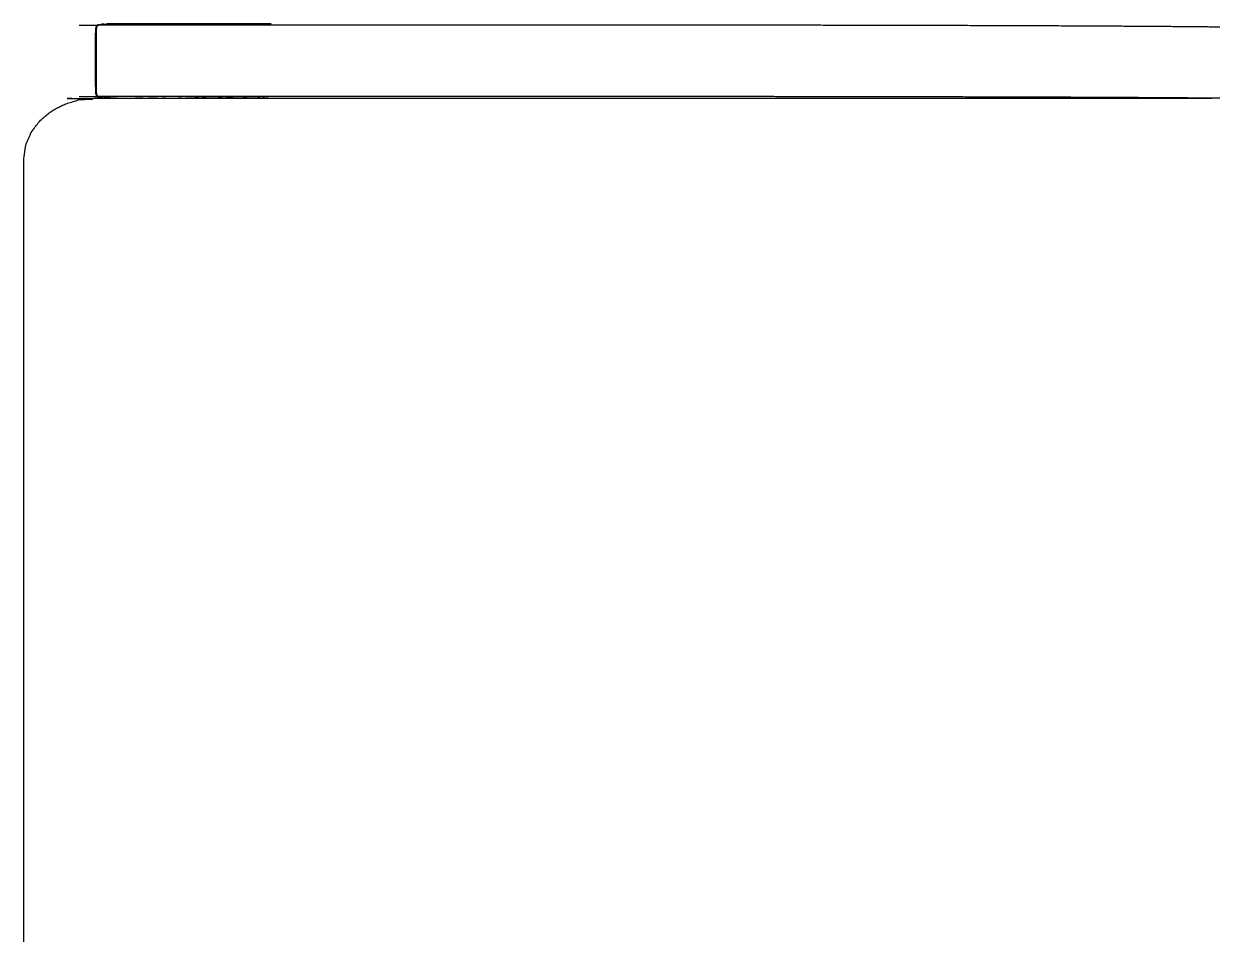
# Model space of a CAD drawing. Header units: millimetres. Extents: x 3429 to 24139, y -631 to 9878.
# Drawn here: x 8644.36 to 8682.27, y 3643.4 to 3672.44 of the extents above; entities that cross this region are included whole.
import ezdxf

# ---------------------------------------------------------------- set-up
doc = ezdxf.new("R2010")
doc.units = ezdxf.units.MM
doc.layers.add('multid_gorunus_4', color=15, linetype='Continuous', lineweight=9)
doc.layers.add('multid_gorunus_5', color=193, linetype='Continuous', lineweight=5)

# ---------------------------------------------------------------- blocks, each defined once
blk = doc.blocks.new('grup-2')
at = {"layer": 'multid_gorunus_4', "lineweight": -3}
for points, knots in [([(1794.469, 6132.251), (1794.473, 6132.259), (1794.477, 6132.266), (1794.488, 6132.276), (1794.5, 6132.286), (1794.521, 6132.303), (1794.543, 6132.319), (1794.578, 6132.344), (1794.613, 6132.369), (1794.664, 6132.406), (1794.715, 6132.443), (1794.779, 6132.489), (1794.843, 6132.535), (1794.917, 6132.588), (1794.991, 6132.64), (1795.072, 6132.696), (1795.152, 6132.752), (1795.237, 6132.809), (1795.321, 6132.866), (1795.409, 6132.923), (1795.496, 6132.98), (1795.586, 6133.037), (1795.675, 6133.094), (1795.766, 6133.151), (1795.858, 6133.208), (1795.95, 6133.263), (1796.042, 6133.319), (1796.135, 6133.373), (1796.228, 6133.428), (1796.322, 6133.481), (1796.416, 6133.534), (1796.511, 6133.587), (1796.606, 6133.639), (1796.702, 6133.69), (1796.798, 6133.741), (1796.894, 6133.791), (1796.991, 6133.841), (1797.089, 6133.89), (1797.186, 6133.939), (1797.285, 6133.987), (1797.383, 6134.035), (1797.482, 6134.082), (1797.582, 6134.128), (1797.682, 6134.174), (1797.782, 6134.22), (1797.883, 6134.264), (1797.984, 6134.308), (1798.085, 6134.352), (1798.187, 6134.395), (1798.29, 6134.437), (1798.392, 6134.479), (1798.496, 6134.52), (1798.599, 6134.561), (1798.703, 6134.6), (1798.807, 6134.64), (1798.912, 6134.678), (1799.017, 6134.717), (1799.122, 6134.754), (1799.228, 6134.791), (1799.334, 6134.827), (1799.44, 6134.863), (1799.547, 6134.897), (1799.654, 6134.932), (1799.762, 6134.965), (1799.87, 6134.998), (1799.978, 6135.03), (1800.086, 6135.062), (1800.195, 6135.093), (1800.304, 6135.124), (1800.414, 6135.153), (1800.524, 6135.182), (1800.634, 6135.21), (1800.744, 6135.238), (1800.855, 6135.265), (1800.966, 6135.291), (1801.077, 6135.316), (1801.189, 6135.341), (1801.3, 6135.365), (1801.412, 6135.389), (1801.525, 6135.411), (1801.637, 6135.433), (1801.75, 6135.454), (1801.864, 6135.475), (1801.981, 6135.494), (1802.099, 6135.513), (1802.225, 6135.531), (1802.351, 6135.549), (1802.489, 6135.566), (1802.628, 6135.583), (1802.783, 6135.598), (1802.938, 6135.613), (1803.114, 6135.628), (1803.29, 6135.642), (1803.49, 6135.655), (1803.69, 6135.668), (1803.919, 6135.68), (1804.147, 6135.692), (1804.409, 6135.703), (1804.67, 6135.714), (1804.968, 6135.724), (1805.265, 6135.734), (1805.604, 6135.743), (1805.942, 6135.752), (1806.325, 6135.76), (1806.707, 6135.768), (1807.139, 6135.775), (1807.57, 6135.783), (1808.054, 6135.789), (1808.537, 6135.796), (1809.078, 6135.801), (1809.618, 6135.807), (1810.219, 6135.812), (1810.82, 6135.817), (1811.485, 6135.822), (1812.15, 6135.826), (1812.872, 6135.83), (1813.594, 6135.834), (1814.364, 6135.837), (1815.134, 6135.841), (1815.945, 6135.843), (1816.755, 6135.846), (1817.598, 6135.849), (1818.441, 6135.851), (1819.308, 6135.853), (1820.176, 6135.855), (1821.059, 6135.856), (1821.943, 6135.858), (1822.835, 6135.859), (1823.727, 6135.86), (1824.619, 6135.861), (1825.511, 6135.862), (1826.395, 6135.862), (1827.279, 6135.863), (1828.148, 6135.863), (1829.016, 6135.864), (1829.86, 6135.864), (1830.105, 6135.864), (1830.918, 6135.864), (1831.73, 6135.864), (1832.503, 6135.864), (1833.276, 6135.864), (1834, 6135.864), (1834.725, 6135.864), (1835.393, 6135.864), (1836.062, 6135.863), (1836.667, 6135.863), (1837.271, 6135.863), (1837.815, 6135.863), (1838.359, 6135.863), (1838.846, 6135.863), (1839.333, 6135.863), (1839.767, 6135.863), (1840.201, 6135.863), (1840.584, 6135.862), (1840.968, 6135.862), (1841.305, 6135.862), (1841.642, 6135.862), (1841.936, 6135.862), (1842.23, 6135.862), (1842.485, 6135.862), (1842.74, 6135.862), (1842.958, 6135.862), (1843.177, 6135.862), (1843.363, 6135.862), (1843.548, 6135.862), (1843.704, 6135.862), (1843.859, 6135.862), (1843.987, 6135.862), (1844.115, 6135.862), (1844.218, 6135.862), (1844.321, 6135.862), (1844.402, 6135.862), (1844.483, 6135.862), (1844.545, 6135.862), (1844.607, 6135.862), (1844.652, 6135.862), (1844.698, 6135.861), (1844.73, 6135.861), (1844.762, 6135.861), (1844.783, 6135.861), (1844.804, 6135.86), (1844.815, 6135.859), (1844.827, 6135.857)], [0, 0, 0, 1, 1, 2, 2, 3, 3, 4, 4, 5, 5, 6, 6, 7, 7, 8, 8, 9, 9, 10, 10, 11, 11, 12, 12, 13, 13, 14, 14, 15, 15, 16, 16, 17, 17, 18, 18, 19, 19, 20, 20, 21, 21, 22, 22, 23, 23, 24, 24, 25, 25, 26, 26, 27, 27, 28, 28, 29, 29, 30, 30, 31, 31, 32, 32, 33, 33, 34, 34, 35, 35, 36, 36, 37, 37, 38, 38, 39, 39, 40, 40, 41, 41, 42, 42, 43, 43, 44, 44, 45, 45, 46, 46, 47, 47, 48, 48, 49, 49, 50, 50, 51, 51, 52, 52, 53, 53, 54, 54, 55, 55, 56, 56, 57, 57, 58, 58, 59, 59, 60, 60, 61, 61, 62, 62, 63, 63, 64, 64, 65, 65, 66, 66, 67, 67, 68, 68, 69, 69, 70, 70, 71, 71, 72, 72, 73, 73, 74, 74, 75, 75, 76, 76, 77, 77, 78, 78, 79, 79, 80, 80, 81, 81, 82, 82, 83, 83, 84, 84, 85, 85, 86, 86, 87, 87, 88, 88, 89, 89, 90, 90, 91, 91, 91]), ([(1794.469, 6132.251), (1794.473, 6132.259), (1794.477, 6132.266), (1794.488, 6132.276), (1794.5, 6132.286), (1794.521, 6132.303), (1794.543, 6132.319), (1794.578, 6132.344), (1794.613, 6132.369), (1794.664, 6132.406), (1794.715, 6132.443), (1794.779, 6132.489), (1794.843, 6132.535), (1794.917, 6132.588), (1794.991, 6132.64), (1795.072, 6132.696), (1795.152, 6132.752), (1795.237, 6132.809), (1795.321, 6132.866), (1795.409, 6132.923), (1795.496, 6132.98), (1795.586, 6133.037), (1795.675, 6133.094), (1795.766, 6133.151), (1795.858, 6133.208), (1795.95, 6133.263), (1796.042, 6133.319), (1796.135, 6133.373), (1796.228, 6133.428), (1796.322, 6133.481), (1796.416, 6133.534), (1796.511, 6133.587), (1796.606, 6133.639), (1796.702, 6133.69), (1796.798, 6133.741), (1796.894, 6133.791), (1796.991, 6133.841), (1797.089, 6133.89), (1797.186, 6133.939), (1797.285, 6133.987), (1797.383, 6134.035), (1797.482, 6134.082), (1797.582, 6134.128), (1797.682, 6134.174), (1797.782, 6134.22), (1797.883, 6134.264), (1797.984, 6134.308), (1798.085, 6134.352), (1798.187, 6134.395), (1798.29, 6134.437), (1798.392, 6134.479), (1798.496, 6134.52), (1798.599, 6134.561), (1798.703, 6134.6), (1798.807, 6134.64), (1798.912, 6134.678), (1799.017, 6134.717), (1799.122, 6134.754), (1799.228, 6134.791), (1799.334, 6134.827), (1799.44, 6134.863), (1799.547, 6134.897), (1799.654, 6134.932), (1799.762, 6134.965), (1799.87, 6134.998), (1799.978, 6135.03), (1800.086, 6135.062), (1800.195, 6135.093), (1800.304, 6135.124), (1800.414, 6135.153), (1800.524, 6135.182), (1800.634, 6135.21), (1800.744, 6135.238), (1800.855, 6135.265), (1800.966, 6135.291), (1801.077, 6135.316), (1801.189, 6135.341), (1801.3, 6135.365), (1801.412, 6135.389), (1801.525, 6135.411), (1801.637, 6135.433), (1801.75, 6135.454), (1801.864, 6135.475), (1801.981, 6135.494), (1802.099, 6135.513), (1802.225, 6135.531), (1802.351, 6135.549), (1802.489, 6135.566), (1802.628, 6135.583), (1802.783, 6135.598), (1802.938, 6135.613), (1803.114, 6135.628), (1803.29, 6135.642), (1803.49, 6135.655), (1803.69, 6135.668), (1803.919, 6135.68), (1804.147, 6135.692), (1804.409, 6135.703), (1804.67, 6135.714), (1804.968, 6135.724), (1805.265, 6135.734), (1805.604, 6135.743), (1805.942, 6135.752), (1806.325, 6135.76), (1806.707, 6135.768), (1807.139, 6135.775), (1807.57, 6135.783), (1808.054, 6135.789), (1808.537, 6135.796), (1809.078, 6135.801), (1809.618, 6135.807), (1810.219, 6135.812), (1810.82, 6135.817), (1811.485, 6135.822), (1812.15, 6135.826), (1812.872, 6135.83), (1813.594, 6135.834), (1814.364, 6135.837), (1815.134, 6135.841), (1815.945, 6135.843), (1816.755, 6135.846), (1817.598, 6135.849), (1818.441, 6135.851), (1819.308, 6135.853), (1820.176, 6135.855), (1821.059, 6135.856), (1821.943, 6135.858), (1822.835, 6135.859), (1823.727, 6135.86), (1824.619, 6135.861), (1825.511, 6135.862), (1826.395, 6135.862), (1827.279, 6135.863), (1828.148, 6135.863), (1829.016, 6135.864), (1829.86, 6135.864), (1830.105, 6135.864), (1830.918, 6135.864), (1831.73, 6135.864), (1832.503, 6135.864), (1833.276, 6135.864), (1834, 6135.864), (1834.725, 6135.864), (1835.393, 6135.864), (1836.062, 6135.863), (1836.667, 6135.863), (1837.271, 6135.863), (1837.815, 6135.863), (1838.359, 6135.863), (1838.846, 6135.863), (1839.333, 6135.863), (1839.767, 6135.863), (1840.201, 6135.863), (1840.584, 6135.862), (1840.968, 6135.862), (1841.305, 6135.862), (1841.642, 6135.862), (1841.936, 6135.862), (1842.23, 6135.862), (1842.485, 6135.862), (1842.74, 6135.862), (1842.958, 6135.862), (1843.177, 6135.862), (1843.363, 6135.862), (1843.548, 6135.862), (1843.704, 6135.862), (1843.859, 6135.862), (1843.987, 6135.862), (1844.115, 6135.862), (1844.218, 6135.862), (1844.321, 6135.862), (1844.402, 6135.862), (1844.483, 6135.862), (1844.545, 6135.862), (1844.607, 6135.862), (1844.652, 6135.862), (1844.698, 6135.861), (1844.73, 6135.861), (1844.762, 6135.861), (1844.783, 6135.861), (1844.804, 6135.86), (1844.815, 6135.859), (1844.827, 6135.857)], [0, 0, 0, 1, 1, 2, 2, 3, 3, 4, 4, 5, 5, 6, 6, 7, 7, 8, 8, 9, 9, 10, 10, 11, 11, 12, 12, 13, 13, 14, 14, 15, 15, 16, 16, 17, 17, 18, 18, 19, 19, 20, 20, 21, 21, 22, 22, 23, 23, 24, 24, 25, 25, 26, 26, 27, 27, 28, 28, 29, 29, 30, 30, 31, 31, 32, 32, 33, 33, 34, 34, 35, 35, 36, 36, 37, 37, 38, 38, 39, 39, 40, 40, 41, 41, 42, 42, 43, 43, 44, 44, 45, 45, 46, 46, 47, 47, 48, 48, 49, 49, 50, 50, 51, 51, 52, 52, 53, 53, 54, 54, 55, 55, 56, 56, 57, 57, 58, 58, 59, 59, 60, 60, 61, 61, 62, 62, 63, 63, 64, 64, 65, 65, 66, 66, 67, 67, 68, 68, 69, 69, 70, 70, 71, 71, 72, 72, 73, 73, 74, 74, 75, 75, 76, 76, 77, 77, 78, 78, 79, 79, 80, 80, 81, 81, 82, 82, 83, 83, 84, 84, 85, 85, 86, 86, 87, 87, 88, 88, 89, 89, 90, 90, 91, 91, 91]), ([(1839.303, 6135.907), (1839.306, 6135.907), (1839.309, 6135.907), (1839.368, 6135.907), (1839.427, 6135.907), (1839.494, 6135.907), (1839.561, 6135.907), (1839.637, 6135.907), (1839.713, 6135.907), (1839.798, 6135.907), (1839.883, 6135.907), (1839.979, 6135.907), (1840.074, 6135.907), (1840.178, 6135.907), (1840.283, 6135.907), (1840.394, 6135.907), (1840.506, 6135.907), (1840.624, 6135.907), (1840.742, 6135.907), (1840.865, 6135.907), (1840.988, 6135.907), (1841.114, 6135.907), (1841.241, 6135.907), (1841.37, 6135.907), (1841.5, 6135.907), (1841.63, 6135.907), (1841.761, 6135.907), (1841.891, 6135.907), (1842.022, 6135.907), (1842.151, 6135.907), (1842.28, 6135.907), (1842.407, 6135.907), (1842.533, 6135.907), (1842.656, 6135.907), (1842.779, 6135.907), (1842.897, 6135.907), (1843.015, 6135.907), (1843.127, 6135.907), (1843.239, 6135.907), (1843.343, 6135.907), (1843.447, 6135.907), (1843.542, 6135.907), (1843.638, 6135.906), (1843.723, 6135.906), (1843.808, 6135.906), (1843.884, 6135.906), (1843.96, 6135.906), (1844.027, 6135.906), (1844.094, 6135.906), (1844.153, 6135.906), (1844.212, 6135.906), (1844.232, 6135.905), (1844.253, 6135.904), (1844.304, 6135.904), (1844.355, 6135.904), (1844.4, 6135.903), (1844.444, 6135.903), (1844.481, 6135.902), (1844.519, 6135.901), (1844.526, 6135.901), (1844.532, 6135.901)], [388.945268, 388.945268, 388.945268, 389, 389, 390, 390, 391, 391, 392, 392, 393, 393, 394, 394, 395, 395, 396, 396, 397, 397, 398, 398, 399, 399, 400, 400, 401, 401, 402, 402, 403, 403, 404, 404, 405, 405, 406, 406, 407, 407, 408, 408, 409, 409, 410, 410, 411, 411, 412, 412, 413, 413, 414, 414, 415, 415, 416, 416, 417, 417, 417.210526, 417.210526, 417.210526]), ([(1839.303, 6135.907), (1839.306, 6135.907), (1839.309, 6135.907), (1839.368, 6135.907), (1839.427, 6135.907), (1839.494, 6135.907), (1839.561, 6135.907), (1839.637, 6135.907), (1839.713, 6135.907), (1839.798, 6135.907), (1839.883, 6135.907), (1839.979, 6135.907), (1840.074, 6135.907), (1840.178, 6135.907), (1840.283, 6135.907), (1840.394, 6135.907), (1840.506, 6135.907), (1840.624, 6135.907), (1840.742, 6135.907), (1840.865, 6135.907), (1840.988, 6135.907), (1841.114, 6135.907), (1841.241, 6135.907), (1841.37, 6135.907), (1841.5, 6135.907), (1841.63, 6135.907), (1841.761, 6135.907), (1841.891, 6135.907), (1842.022, 6135.907), (1842.151, 6135.907), (1842.28, 6135.907), (1842.407, 6135.907), (1842.533, 6135.907), (1842.656, 6135.907), (1842.779, 6135.907), (1842.897, 6135.907), (1843.015, 6135.907), (1843.127, 6135.907), (1843.239, 6135.907), (1843.343, 6135.907), (1843.447, 6135.907), (1843.542, 6135.907), (1843.638, 6135.906), (1843.723, 6135.906), (1843.808, 6135.906), (1843.884, 6135.906), (1843.96, 6135.906), (1844.027, 6135.906), (1844.094, 6135.906), (1844.153, 6135.906), (1844.212, 6135.906), (1844.232, 6135.905), (1844.253, 6135.904), (1844.304, 6135.904), (1844.355, 6135.904), (1844.4, 6135.903), (1844.444, 6135.903), (1844.481, 6135.902), (1844.519, 6135.901), (1844.526, 6135.901), (1844.532, 6135.901)], [388.945268, 388.945268, 388.945268, 389, 389, 390, 390, 391, 391, 392, 392, 393, 393, 394, 394, 395, 395, 396, 396, 397, 397, 398, 398, 399, 399, 400, 400, 401, 401, 402, 402, 403, 403, 404, 404, 405, 405, 406, 406, 407, 407, 408, 408, 409, 409, 410, 410, 411, 411, 412, 412, 413, 413, 414, 414, 415, 415, 416, 416, 417, 417, 417.210526, 417.210526, 417.210526]), ([(1840.181, 6135.907), (1840.084, 6135.907), (1839.988, 6135.907), (1839.988, 6135.907), (1839.988, 6135.907)], [156, 156, 156, 157, 157, 157.001308, 157.001308, 157.001308]), ([(1840.181, 6135.907), (1840.084, 6135.907), (1839.988, 6135.907), (1839.988, 6135.907), (1839.988, 6135.907)], [156, 156, 156, 157, 157, 157.001308, 157.001308, 157.001308]), ([(1840.618, 6135.907), (1840.505, 6135.907), (1840.392, 6135.907), (1840.391, 6135.907), (1840.391, 6135.907)], [154, 154, 154, 155, 155, 155.002286, 155.002286, 155.002286]), ([(1840.618, 6135.907), (1840.505, 6135.907), (1840.392, 6135.907), (1840.391, 6135.907), (1840.391, 6135.907)], [154, 154, 154, 155, 155, 155.002286, 155.002286, 155.002286]), ([(1841.105, 6135.907), (1840.981, 6135.907), (1840.856, 6135.907), (1840.856, 6135.907), (1840.856, 6135.907)], [152, 152, 152, 153, 153, 153.001465, 153.001465, 153.001465]), ([(1841.105, 6135.907), (1840.981, 6135.907), (1840.856, 6135.907), (1840.856, 6135.907), (1840.856, 6135.907)], [152, 152, 152, 153, 153, 153.001465, 153.001465, 153.001465]), ([(1841.5, 6135.907), (1841.431, 6135.907), (1841.361, 6135.907), (1841.301, 6135.907), (1841.24, 6135.907)], [150.471308, 150.471308, 150.471308, 151, 151, 151.472958, 151.472958, 151.472958]), ([(1841.5, 6135.907), (1841.431, 6135.907), (1841.361, 6135.907), (1841.301, 6135.907), (1841.24, 6135.907)], [150.471308, 150.471308, 150.471308, 151, 151, 151.472958, 151.472958, 151.472958]), ([(1842.412, 6135.907), (1842.281, 6135.907), (1842.151, 6135.907), (1842.15, 6135.907), (1842.15, 6135.907)], [147, 147, 147, 148, 148, 148.002713, 148.002713, 148.002713]), ([(1842.412, 6135.907), (1842.281, 6135.907), (1842.151, 6135.907), (1842.15, 6135.907), (1842.15, 6135.907)], [147, 147, 147, 148, 148, 148.002713, 148.002713, 148.002713]), ([(1843.96, 6135.906), (1843.958, 6135.906), (1843.957, 6135.906), (1843.87, 6135.906), (1843.784, 6135.906)], [367.976517, 367.976517, 367.976517, 368, 368, 369, 369, 369]), ([(1843.96, 6135.906), (1843.958, 6135.906), (1843.957, 6135.906), (1843.87, 6135.906), (1843.784, 6135.906)], [367.976517, 367.976517, 367.976517, 368, 368, 369, 369, 369]), ([(1844.258, 6135.906), (1844.252, 6135.906), (1844.245, 6135.906), (1844.228, 6135.906), (1844.211, 6135.906)], [365.889986, 365.889986, 365.889986, 366, 366, 366.2533175, 366.2533175, 366.2533175]), ([(1844.258, 6135.906), (1844.252, 6135.906), (1844.245, 6135.906), (1844.228, 6135.906), (1844.211, 6135.906)], [365.889986, 365.889986, 365.889986, 366, 366, 366.2533175, 366.2533175, 366.2533175]), ([(1844.635, 6135.897), (1844.614, 6135.898), (1844.594, 6135.898), (1844.567, 6135.9), (1844.541, 6135.901), (1844.537, 6135.901), (1844.532, 6135.901)], [419, 419, 419, 420, 420, 421, 421, 421.133835, 421.133835, 421.133835]), ([(1844.635, 6135.897), (1844.614, 6135.898), (1844.594, 6135.898), (1844.567, 6135.9), (1844.541, 6135.901), (1844.537, 6135.901), (1844.532, 6135.901)], [419, 419, 419, 420, 420, 421, 421, 421.133835, 421.133835, 421.133835]), ([(1844.635, 6135.897), (1844.657, 6135.895), (1844.679, 6135.894), (1844.696, 6135.892), (1844.713, 6135.89)], [0, 0, 0, 1, 1, 2, 2, 2]), ([(1844.635, 6135.897), (1844.657, 6135.895), (1844.679, 6135.894), (1844.696, 6135.892), (1844.713, 6135.89)], [0, 0, 0, 1, 1, 2, 2, 2]), ([(1844.766, 6135.882), (1844.754, 6135.884), (1844.741, 6135.886), (1844.727, 6135.888), (1844.713, 6135.89)], [1, 1, 1, 2, 2, 3, 3, 3]), ([(1844.766, 6135.882), (1844.754, 6135.884), (1844.741, 6135.886), (1844.727, 6135.888), (1844.713, 6135.89)], [1, 1, 1, 2, 2, 3, 3, 3]), ([(1844.817, 6135.864), (1844.81, 6135.868), (1844.804, 6135.871), (1844.796, 6135.874), (1844.787, 6135.877), (1844.777, 6135.879), (1844.766, 6135.882)], [0, 0, 0, 1, 1, 2, 2, 3, 3, 3]), ([(1844.817, 6135.864), (1844.81, 6135.868), (1844.804, 6135.871), (1844.796, 6135.874), (1844.787, 6135.877), (1844.777, 6135.879), (1844.766, 6135.882)], [0, 0, 0, 1, 1, 2, 2, 3, 3, 3]), ([(1844.794, 6135.875), (1844.798, 6135.874), (1844.802, 6135.873), (1844.813, 6135.871), (1844.823, 6135.868), (1844.831, 6135.866), (1844.839, 6135.863), (1844.845, 6135.86), (1844.851, 6135.857), (1844.856, 6135.853), (1844.861, 6135.85), (1844.865, 6135.846), (1844.87, 6135.842), (1844.873, 6135.837), (1844.877, 6135.833), (1844.88, 6135.827), (1844.884, 6135.822), (1844.886, 6135.816), (1844.889, 6135.809), (1844.891, 6135.802), (1844.894, 6135.794), (1844.896, 6135.785), (1844.898, 6135.776), (1844.899, 6135.766), (1844.901, 6135.756), (1844.902, 6135.744), (1844.904, 6135.731), (1844.905, 6135.717), (1844.906, 6135.703), (1844.907, 6135.687), (1844.908, 6135.671), (1844.908, 6135.653), (1844.909, 6135.635), (1844.909, 6135.615), (1844.91, 6135.594), (1844.91, 6135.571), (1844.91, 6135.548), (1844.91, 6135.523), (1844.91, 6135.497), (1844.91, 6135.469), (1844.91, 6135.44), (1844.91, 6135.409), (1844.91, 6135.378), (1844.91, 6135.344), (1844.91, 6135.309), (1844.91, 6135.272), (1844.91, 6135.235), (1844.91, 6135.196), (1844.91, 6135.157), (1844.91, 6135.116), (1844.91, 6135.075), (1844.91, 6135.032), (1844.91, 6134.989), (1844.91, 6134.945), (1844.91, 6134.902), (1844.91, 6134.857), (1844.91, 6134.812), (1844.91, 6134.767), (1844.91, 6134.722), (1844.91, 6134.678), (1844.91, 6134.633), (1844.91, 6134.588), (1844.91, 6134.543), (1844.91, 6134.5), (1844.91, 6134.456), (1844.91, 6134.413), (1844.91, 6134.37), (1844.91, 6134.329), (1844.91, 6134.288), (1844.91, 6134.249), (1844.91, 6134.21), (1844.91, 6134.173), (1844.91, 6134.136), (1844.91, 6134.101), (1844.91, 6134.067), (1844.91, 6134.036), (1844.91, 6134.005), (1844.91, 6133.976), (1844.91, 6133.948), (1844.91, 6133.922), (1844.909, 6133.897), (1844.909, 6133.874), (1844.909, 6133.851), (1844.909, 6133.83), (1844.908, 6133.81), (1844.908, 6133.792), (1844.907, 6133.774), (1844.906, 6133.758), (1844.905, 6133.742), (1844.904, 6133.728), (1844.903, 6133.714), (1844.902, 6133.701), (1844.901, 6133.689), (1844.899, 6133.679), (1844.897, 6133.669), (1844.895, 6133.66), (1844.893, 6133.651), (1844.891, 6133.643), (1844.888, 6133.636), (1844.886, 6133.629), (1844.883, 6133.623), (1844.88, 6133.618), (1844.876, 6133.612), (1844.873, 6133.608), (1844.869, 6133.603), (1844.865, 6133.599), (1844.86, 6133.595), (1844.856, 6133.592), (1844.851, 6133.588), (1844.844, 6133.585), (1844.838, 6133.582), (1844.83, 6133.579), (1844.822, 6133.577), (1844.812, 6133.574), (1844.802, 6133.572), (1844.797, 6133.571), (1844.793, 6133.57)], [123.680145, 123.680145, 123.680145, 124, 124, 125, 125, 126, 126, 127, 127, 128, 128, 129, 129, 130, 130, 131, 131, 132, 132, 133, 133, 134, 134, 135, 135, 136, 136, 137, 137, 138, 138, 139, 139, 140, 140, 141, 141, 142, 142, 143, 143, 144, 144, 145, 145, 146, 146, 147, 147, 148, 148, 149, 149, 150, 150, 151, 151, 152, 152, 153, 153, 154, 154, 155, 155, 156, 156, 157, 157, 158, 158, 159, 159, 160, 160, 161, 161, 162, 162, 163, 163, 164, 164, 165, 165, 166, 166, 167, 167, 168, 168, 169, 169, 170, 170, 171, 171, 172, 172, 173, 173, 174, 174, 175, 175, 176, 176, 177, 177, 178, 178, 179, 179, 180, 180, 180.319855, 180.319855, 180.319855]), ([(1844.794, 6135.875), (1844.798, 6135.874), (1844.802, 6135.873), (1844.813, 6135.871), (1844.823, 6135.868), (1844.831, 6135.866), (1844.839, 6135.863), (1844.845, 6135.86), (1844.851, 6135.857), (1844.856, 6135.853), (1844.861, 6135.85), (1844.865, 6135.846), (1844.87, 6135.842), (1844.873, 6135.837), (1844.877, 6135.833), (1844.88, 6135.827), (1844.884, 6135.822), (1844.886, 6135.816), (1844.889, 6135.809), (1844.891, 6135.802), (1844.894, 6135.794), (1844.896, 6135.785), (1844.898, 6135.776), (1844.899, 6135.766), (1844.901, 6135.756), (1844.902, 6135.744), (1844.904, 6135.731), (1844.905, 6135.717), (1844.906, 6135.703), (1844.907, 6135.687), (1844.908, 6135.671), (1844.908, 6135.653), (1844.909, 6135.635), (1844.909, 6135.615), (1844.91, 6135.594), (1844.91, 6135.571), (1844.91, 6135.548), (1844.91, 6135.523), (1844.91, 6135.497), (1844.91, 6135.469), (1844.91, 6135.44), (1844.91, 6135.409), (1844.91, 6135.378), (1844.91, 6135.344), (1844.91, 6135.309), (1844.91, 6135.272), (1844.91, 6135.235), (1844.91, 6135.196), (1844.91, 6135.157), (1844.91, 6135.116), (1844.91, 6135.075), (1844.91, 6135.032), (1844.91, 6134.989), (1844.91, 6134.945), (1844.91, 6134.902), (1844.91, 6134.857), (1844.91, 6134.812), (1844.91, 6134.767), (1844.91, 6134.722), (1844.91, 6134.678), (1844.91, 6134.633), (1844.91, 6134.588), (1844.91, 6134.543), (1844.91, 6134.5), (1844.91, 6134.456), (1844.91, 6134.413), (1844.91, 6134.37), (1844.91, 6134.329), (1844.91, 6134.288), (1844.91, 6134.249), (1844.91, 6134.21), (1844.91, 6134.173), (1844.91, 6134.136), (1844.91, 6134.101), (1844.91, 6134.067), (1844.91, 6134.036), (1844.91, 6134.005), (1844.91, 6133.976), (1844.91, 6133.948), (1844.91, 6133.922), (1844.909, 6133.897), (1844.909, 6133.874), (1844.909, 6133.851), (1844.909, 6133.83), (1844.908, 6133.81), (1844.908, 6133.792), (1844.907, 6133.774), (1844.906, 6133.758), (1844.905, 6133.742), (1844.904, 6133.728), (1844.903, 6133.714), (1844.902, 6133.701), (1844.901, 6133.689), (1844.899, 6133.679), (1844.897, 6133.669), (1844.895, 6133.66), (1844.893, 6133.651), (1844.891, 6133.643), (1844.888, 6133.636), (1844.886, 6133.629), (1844.883, 6133.623), (1844.88, 6133.618), (1844.876, 6133.612), (1844.873, 6133.608), (1844.869, 6133.603), (1844.865, 6133.599), (1844.86, 6133.595), (1844.856, 6133.592), (1844.851, 6133.588), (1844.844, 6133.585), (1844.838, 6133.582), (1844.83, 6133.579), (1844.822, 6133.577), (1844.812, 6133.574), (1844.802, 6133.572), (1844.797, 6133.571), (1844.793, 6133.57)], [123.680145, 123.680145, 123.680145, 124, 124, 125, 125, 126, 126, 127, 127, 128, 128, 129, 129, 130, 130, 131, 131, 132, 132, 133, 133, 134, 134, 135, 135, 136, 136, 137, 137, 138, 138, 139, 139, 140, 140, 141, 141, 142, 142, 143, 143, 144, 144, 145, 145, 146, 146, 147, 147, 148, 148, 149, 149, 150, 150, 151, 151, 152, 152, 153, 153, 154, 154, 155, 155, 156, 156, 157, 157, 158, 158, 159, 159, 160, 160, 161, 161, 162, 162, 163, 163, 164, 164, 165, 165, 166, 166, 167, 167, 168, 168, 169, 169, 170, 170, 171, 171, 172, 172, 173, 173, 174, 174, 175, 175, 176, 176, 177, 177, 178, 178, 179, 179, 180, 180, 180.319855, 180.319855, 180.319855]), ([(1844.838, 6135.85), (1844.832, 6135.853), (1844.827, 6135.857), (1844.822, 6135.861), (1844.817, 6135.864)], [1, 1, 1, 2, 2, 3, 3, 3]), ([(1844.838, 6135.85), (1844.832, 6135.853), (1844.827, 6135.857), (1844.822, 6135.861), (1844.817, 6135.864)], [1, 1, 1, 2, 2, 3, 3, 3]), ([(1844.838, 6135.85), (1844.842, 6135.846), (1844.846, 6135.842), (1844.85, 6135.837), (1844.854, 6135.833), (1844.857, 6135.827), (1844.86, 6135.822), (1844.863, 6135.816), (1844.866, 6135.809), (1844.868, 6135.802), (1844.87, 6135.794), (1844.872, 6135.785), (1844.874, 6135.776), (1844.876, 6135.766), (1844.878, 6135.756), (1844.879, 6135.744), (1844.88, 6135.731), (1844.881, 6135.717), (1844.882, 6135.703), (1844.883, 6135.687), (1844.884, 6135.671), (1844.885, 6135.653), (1844.885, 6135.635), (1844.886, 6135.615), (1844.886, 6135.594), (1844.886, 6135.571), (1844.887, 6135.548), (1844.887, 6135.523), (1844.887, 6135.497), (1844.887, 6135.469), (1844.887, 6135.44), (1844.887, 6135.409), (1844.887, 6135.378), (1844.887, 6135.344), (1844.887, 6135.309), (1844.887, 6135.272), (1844.887, 6135.235), (1844.887, 6135.196), (1844.887, 6135.157), (1844.887, 6135.116), (1844.887, 6135.075), (1844.887, 6135.032), (1844.887, 6134.989), (1844.887, 6134.945), (1844.887, 6134.902), (1844.887, 6134.857), (1844.887, 6134.812), (1844.887, 6134.767), (1844.887, 6134.722), (1844.887, 6134.678), (1844.887, 6134.633), (1844.886, 6134.588), (1844.886, 6134.543), (1844.886, 6134.5), (1844.886, 6134.456), (1844.886, 6134.413), (1844.886, 6134.37), (1844.886, 6134.329), (1844.886, 6134.288), (1844.886, 6134.249), (1844.886, 6134.21), (1844.886, 6134.173), (1844.886, 6134.136), (1844.886, 6134.101), (1844.886, 6134.067), (1844.886, 6134.036), (1844.886, 6134.005), (1844.886, 6133.976), (1844.886, 6133.948), (1844.886, 6133.922), (1844.886, 6133.897), (1844.886, 6133.874), (1844.885, 6133.851), (1844.885, 6133.83), (1844.885, 6133.81), (1844.884, 6133.792), (1844.884, 6133.774), (1844.883, 6133.758), (1844.882, 6133.742), (1844.881, 6133.728), (1844.88, 6133.714), (1844.878, 6133.701), (1844.877, 6133.689), (1844.875, 6133.679), (1844.874, 6133.669), (1844.872, 6133.66), (1844.87, 6133.651), (1844.867, 6133.643), (1844.865, 6133.636), (1844.862, 6133.629), (1844.859, 6133.623), (1844.856, 6133.618), (1844.853, 6133.612), (1844.849, 6133.608), (1844.845, 6133.603), (1844.841, 6133.599), (1844.837, 6133.595)], [-32, -32, -32, -31, -31, -30, -30, -29, -29, -28, -28, -27, -27, -26, -26, -25, -25, -24, -24, -23, -23, -22, -22, -21, -21, -20, -20, -19, -19, -18, -18, -17, -17, -16, -16, -15, -15, -14, -14, -13, -13, -12, -12, -11, -11, -10, -10, -9, -9, -8, -8, -7, -7, -6, -6, -5, -5, -4, -4, -3, -3, -2, -2, -1, -1, 0, 0, 1, 1, 2, 2, 3, 3, 4, 4, 5, 5, 6, 6, 7, 7, 8, 8, 9, 9, 10, 10, 11, 11, 12, 12, 13, 13, 14, 14, 15, 15, 16, 16, 16]), ([(1844.838, 6135.85), (1844.842, 6135.846), (1844.846, 6135.842), (1844.85, 6135.837), (1844.854, 6135.833), (1844.857, 6135.827), (1844.86, 6135.822), (1844.863, 6135.816), (1844.866, 6135.809), (1844.868, 6135.802), (1844.87, 6135.794), (1844.872, 6135.785), (1844.874, 6135.776), (1844.876, 6135.766), (1844.878, 6135.756), (1844.879, 6135.744), (1844.88, 6135.731), (1844.881, 6135.717), (1844.882, 6135.703), (1844.883, 6135.687), (1844.884, 6135.671), (1844.885, 6135.653), (1844.885, 6135.635), (1844.886, 6135.615), (1844.886, 6135.594), (1844.886, 6135.571), (1844.887, 6135.548), (1844.887, 6135.523), (1844.887, 6135.497), (1844.887, 6135.469), (1844.887, 6135.44), (1844.887, 6135.409), (1844.887, 6135.378), (1844.887, 6135.344), (1844.887, 6135.309), (1844.887, 6135.272), (1844.887, 6135.235), (1844.887, 6135.196), (1844.887, 6135.157), (1844.887, 6135.116), (1844.887, 6135.075), (1844.887, 6135.032), (1844.887, 6134.989), (1844.887, 6134.945), (1844.887, 6134.902), (1844.887, 6134.857), (1844.887, 6134.812), (1844.887, 6134.767), (1844.887, 6134.722), (1844.887, 6134.678), (1844.887, 6134.633), (1844.886, 6134.588), (1844.886, 6134.543), (1844.886, 6134.5), (1844.886, 6134.456), (1844.886, 6134.413), (1844.886, 6134.37), (1844.886, 6134.329), (1844.886, 6134.288), (1844.886, 6134.249), (1844.886, 6134.21), (1844.886, 6134.173), (1844.886, 6134.136), (1844.886, 6134.101), (1844.886, 6134.067), (1844.886, 6134.036), (1844.886, 6134.005), (1844.886, 6133.976), (1844.886, 6133.948), (1844.886, 6133.922), (1844.886, 6133.897), (1844.886, 6133.874), (1844.885, 6133.851), (1844.885, 6133.83), (1844.885, 6133.81), (1844.884, 6133.792), (1844.884, 6133.774), (1844.883, 6133.758), (1844.882, 6133.742), (1844.881, 6133.728), (1844.88, 6133.714), (1844.878, 6133.701), (1844.877, 6133.689), (1844.875, 6133.679), (1844.874, 6133.669), (1844.872, 6133.66), (1844.87, 6133.651), (1844.867, 6133.643), (1844.865, 6133.636), (1844.862, 6133.629), (1844.859, 6133.623), (1844.856, 6133.618), (1844.853, 6133.612), (1844.849, 6133.608), (1844.845, 6133.603), (1844.841, 6133.599), (1844.837, 6133.595)], [-32, -32, -32, -31, -31, -30, -30, -29, -29, -28, -28, -27, -27, -26, -26, -25, -25, -24, -24, -23, -23, -22, -22, -21, -21, -20, -20, -19, -19, -18, -18, -17, -17, -16, -16, -15, -15, -14, -14, -13, -13, -12, -12, -11, -11, -10, -10, -9, -9, -8, -8, -7, -7, -6, -6, -5, -5, -4, -4, -3, -3, -2, -2, -1, -1, 0, 0, 1, 1, 2, 2, 3, 3, 4, 4, 5, 5, 6, 6, 7, 7, 8, 8, 9, 9, 10, 10, 11, 11, 12, 12, 13, 13, 14, 14, 15, 15, 16, 16, 16]), ([(1845.426, 6135.861), (1845.412, 6135.861), (1845.399, 6135.861), (1845.381, 6135.861), (1845.364, 6135.861), (1845.343, 6135.861), (1845.321, 6135.861), (1845.296, 6135.861), (1845.27, 6135.861), (1845.241, 6135.861), (1845.212, 6135.861), (1845.178, 6135.861), (1845.145, 6135.861), (1845.11, 6135.861), (1845.076, 6135.861), (1845.043, 6135.861), (1845.011, 6135.861), (1844.984, 6135.861), (1844.956, 6135.861), (1844.937, 6135.861), (1844.918, 6135.861), (1844.905, 6135.861), (1844.892, 6135.86), (1844.883, 6135.859), (1844.874, 6135.857), (1844.868, 6135.853), (1844.861, 6135.85)], [0, 0, 0, 1, 1, 2, 2, 3, 3, 4, 4, 5, 5, 6, 6, 7, 7, 8, 8, 9, 9, 10, 10, 11, 11, 12, 12, 13, 13, 13]), ([(1845.426, 6135.861), (1845.412, 6135.861), (1845.399, 6135.861), (1845.381, 6135.861), (1845.364, 6135.861), (1845.343, 6135.861), (1845.321, 6135.861), (1845.296, 6135.861), (1845.27, 6135.861), (1845.241, 6135.861), (1845.212, 6135.861), (1845.178, 6135.861), (1845.145, 6135.861), (1845.11, 6135.861), (1845.076, 6135.861), (1845.043, 6135.861), (1845.011, 6135.861), (1844.984, 6135.861), (1844.956, 6135.861), (1844.937, 6135.861), (1844.918, 6135.861), (1844.905, 6135.861), (1844.892, 6135.86), (1844.883, 6135.859), (1844.874, 6135.857), (1844.868, 6135.853), (1844.861, 6135.85)], [0, 0, 0, 1, 1, 2, 2, 3, 3, 4, 4, 5, 5, 6, 6, 7, 7, 8, 8, 9, 9, 10, 10, 11, 11, 12, 12, 13, 13, 13]), ([(1844.433, 6133.543), (1844.394, 6133.542), (1844.355, 6133.542), (1844.334, 6133.541), (1844.314, 6133.54), (1844.262, 6133.54), (1844.211, 6133.54), (1844.153, 6133.539), (1844.094, 6133.539), (1844.027, 6133.539), (1843.96, 6133.539), (1843.884, 6133.539), (1843.808, 6133.539), (1843.722, 6133.539), (1843.637, 6133.539), (1843.541, 6133.539), (1843.446, 6133.539), (1843.342, 6133.539), (1843.238, 6133.539), (1843.126, 6133.539), (1843.014, 6133.539), (1842.896, 6133.539), (1842.779, 6133.539), (1842.656, 6133.539), (1842.533, 6133.539), (1842.406, 6133.539), (1842.279, 6133.539), (1842.15, 6133.539), (1842.021, 6133.539), (1841.89, 6133.54), (1841.76, 6133.54), (1841.629, 6133.54), (1841.499, 6133.54), (1841.37, 6133.54), (1841.24, 6133.54), (1841.114, 6133.54), (1840.987, 6133.54), (1840.864, 6133.54), (1840.741, 6133.54), (1840.623, 6133.54), (1840.505, 6133.54), (1840.393, 6133.54), (1840.282, 6133.54), (1840.178, 6133.54), (1840.073, 6133.54), (1839.978, 6133.54), (1839.883, 6133.54), (1839.797, 6133.54), (1839.712, 6133.54), (1839.636, 6133.54), (1839.56, 6133.54), (1839.493, 6133.54), (1839.426, 6133.54), (1839.416, 6133.54), (1839.406, 6133.54)], [90.111111, 90.111111, 90.111111, 91, 91, 92, 92, 93, 93, 94, 94, 95, 95, 96, 96, 97, 97, 98, 98, 99, 99, 100, 100, 101, 101, 102, 102, 103, 103, 104, 104, 105, 105, 106, 106, 107, 107, 108, 108, 109, 109, 110, 110, 111, 111, 112, 112, 113, 113, 114, 114, 115, 115, 116, 116, 116.169368, 116.169368, 116.169368]), ([(1844.433, 6133.543), (1844.394, 6133.542), (1844.355, 6133.542), (1844.334, 6133.541), (1844.314, 6133.54), (1844.262, 6133.54), (1844.211, 6133.54), (1844.153, 6133.539), (1844.094, 6133.539), (1844.027, 6133.539), (1843.96, 6133.539), (1843.884, 6133.539), (1843.808, 6133.539), (1843.722, 6133.539), (1843.637, 6133.539), (1843.541, 6133.539), (1843.446, 6133.539), (1843.342, 6133.539), (1843.238, 6133.539), (1843.126, 6133.539), (1843.014, 6133.539), (1842.896, 6133.539), (1842.779, 6133.539), (1842.656, 6133.539), (1842.533, 6133.539), (1842.406, 6133.539), (1842.279, 6133.539), (1842.15, 6133.539), (1842.021, 6133.539), (1841.89, 6133.54), (1841.76, 6133.54), (1841.629, 6133.54), (1841.499, 6133.54), (1841.37, 6133.54), (1841.24, 6133.54), (1841.114, 6133.54), (1840.987, 6133.54), (1840.864, 6133.54), (1840.741, 6133.54), (1840.623, 6133.54), (1840.505, 6133.54), (1840.393, 6133.54), (1840.282, 6133.54), (1840.178, 6133.54), (1840.073, 6133.54), (1839.978, 6133.54), (1839.883, 6133.54), (1839.797, 6133.54), (1839.712, 6133.54), (1839.636, 6133.54), (1839.56, 6133.54), (1839.493, 6133.54), (1839.426, 6133.54), (1839.416, 6133.54), (1839.406, 6133.54)], [90.111111, 90.111111, 90.111111, 91, 91, 92, 92, 93, 93, 94, 94, 95, 95, 96, 96, 97, 97, 98, 98, 99, 99, 100, 100, 101, 101, 102, 102, 103, 103, 104, 104, 105, 105, 106, 106, 107, 107, 108, 108, 109, 109, 110, 110, 111, 111, 112, 112, 113, 113, 114, 114, 115, 115, 116, 116, 116.169368, 116.169368, 116.169368]), ([(1839.524, 6133.54), (1839.524, 6133.54), (1839.525, 6133.54), (1839.543, 6133.54), (1839.56, 6133.54)], [247.9906989, 247.9906989, 247.9906989, 248, 248, 248.2579235, 248.2579235, 248.2579235]), ([(1839.524, 6133.54), (1839.524, 6133.54), (1839.525, 6133.54), (1839.543, 6133.54), (1839.56, 6133.54)], [247.9906989, 247.9906989, 247.9906989, 248, 248, 248.2579235, 248.2579235, 248.2579235]), ([(1839.66, 6133.54), (1839.66, 6133.54), (1839.661, 6133.54), (1839.686, 6133.54), (1839.712, 6133.54)], [248.9965407, 248.9965407, 248.9965407, 249, 249, 249.3333336, 249.3333336, 249.3333336]), ([(1839.66, 6133.54), (1839.66, 6133.54), (1839.661, 6133.54), (1839.686, 6133.54), (1839.712, 6133.54)], [248.9965407, 248.9965407, 248.9965407, 249, 249, 249.3333336, 249.3333336, 249.3333336]), ([(1840.073, 6133.54), (1840.126, 6133.54), (1840.18, 6133.54), (1840.18, 6133.54), (1840.18, 6133.54)], [251.4433919, 251.4433919, 251.4433919, 252, 252, 252.0000001, 252.0000001, 252.0000001]), ([(1840.073, 6133.54), (1840.126, 6133.54), (1840.18, 6133.54), (1840.18, 6133.54), (1840.18, 6133.54)], [251.4433919, 251.4433919, 251.4433919, 252, 252, 252.0000001, 252.0000001, 252.0000001]), ([(1840.505, 6133.54), (1840.561, 6133.54), (1840.617, 6133.54), (1840.679, 6133.54), (1840.741, 6133.54)], [253.50262, 253.50262, 253.50262, 254, 254, 254.520117, 254.520117, 254.520117]), ([(1840.505, 6133.54), (1840.561, 6133.54), (1840.617, 6133.54), (1840.679, 6133.54), (1840.741, 6133.54)], [253.50262, 253.50262, 253.50262, 254, 254, 254.520117, 254.520117, 254.520117]), ([(1840.855, 6133.54), (1840.855, 6133.54), (1840.856, 6133.54), (1840.921, 6133.54), (1840.987, 6133.54)], [254.9972972, 254.9972972, 254.9972972, 255, 255, 255.5285371, 255.5285371, 255.5285371]), ([(1840.855, 6133.54), (1840.855, 6133.54), (1840.856, 6133.54), (1840.921, 6133.54), (1840.987, 6133.54)], [254.9972972, 254.9972972, 254.9972972, 255, 255, 255.5285371, 255.5285371, 255.5285371]), ([(1841.36, 6133.54), (1841.36, 6133.54), (1841.361, 6133.54), (1841.43, 6133.54), (1841.499, 6133.54)], [256.9963384, 256.9963384, 256.9963384, 257, 257, 257.5283092, 257.5283092, 257.5283092]), ([(1841.36, 6133.54), (1841.36, 6133.54), (1841.361, 6133.54), (1841.43, 6133.54), (1841.499, 6133.54)], [256.9963384, 256.9963384, 256.9963384, 257, 257, 257.5283092, 257.5283092, 257.5283092]), ([(1841.622, 6133.54), (1841.622, 6133.54), (1841.622, 6133.54), (1841.754, 6133.54), (1841.886, 6133.539), (1841.953, 6133.539), (1842.021, 6133.539)], [257.99816, 257.99816, 257.99816, 258, 258, 259, 259, 259.510421, 259.510421, 259.510421]), ([(1841.622, 6133.54), (1841.622, 6133.54), (1841.622, 6133.54), (1841.754, 6133.54), (1841.886, 6133.539), (1841.953, 6133.539), (1842.021, 6133.539)], [257.99816, 257.99816, 257.99816, 258, 258, 259, 259, 259.510421, 259.510421, 259.510421]), ([(1842.149, 6133.539), (1842.149, 6133.539), (1842.15, 6133.539), (1842.215, 6133.539), (1842.279, 6133.539)], [259.9959788, 259.9959788, 259.9959788, 260, 260, 260.4944509, 260.4944509, 260.4944509]), ([(1842.149, 6133.539), (1842.149, 6133.539), (1842.15, 6133.539), (1842.215, 6133.539), (1842.279, 6133.539)], [259.9959788, 259.9959788, 259.9959788, 260, 260, 260.4944509, 260.4944509, 260.4944509]), ([(1842.667, 6133.539), (1842.667, 6133.539), (1842.667, 6133.539), (1842.723, 6133.539), (1842.779, 6133.539)], [261.9964985, 261.9964985, 261.9964985, 262, 262, 262.4469027, 262.4469027, 262.4469027]), ([(1842.667, 6133.539), (1842.667, 6133.539), (1842.667, 6133.539), (1842.723, 6133.539), (1842.779, 6133.539)], [261.9964985, 261.9964985, 261.9964985, 262, 262, 262.4469027, 262.4469027, 262.4469027]), ([(1842.915, 6133.539), (1842.916, 6133.539), (1842.916, 6133.539), (1843.035, 6133.539), (1843.154, 6133.539), (1843.196, 6133.539), (1843.238, 6133.539)], [262.997395, 262.997395, 262.997395, 263, 263, 264, 264, 264.369074, 264.369074, 264.369074]), ([(1842.915, 6133.539), (1842.916, 6133.539), (1842.916, 6133.539), (1843.035, 6133.539), (1843.154, 6133.539), (1843.196, 6133.539), (1843.238, 6133.539)], [262.997395, 262.997395, 262.997395, 263, 263, 264, 264, 264.369074, 264.369074, 264.369074]), ([(1843.38, 6133.539), (1843.38, 6133.539), (1843.38, 6133.539), (1843.485, 6133.539), (1843.591, 6133.539), (1843.614, 6133.539), (1843.637, 6133.539)], [264.999047, 264.999047, 264.999047, 265, 265, 266, 266, 266.239627, 266.239627, 266.239627]), ([(1843.38, 6133.539), (1843.38, 6133.539), (1843.38, 6133.539), (1843.485, 6133.539), (1843.591, 6133.539), (1843.614, 6133.539), (1843.637, 6133.539)], [264.999047, 264.999047, 264.999047, 265, 265, 266, 266, 266.239627, 266.239627, 266.239627]), ([(1844.433, 6133.543), (1844.455, 6133.543), (1844.477, 6133.543), (1844.508, 6133.544), (1844.54, 6133.544), (1844.566, 6133.546), (1844.593, 6133.547), (1844.614, 6133.548), (1844.635, 6133.548)], [83.301867, 83.301867, 83.301867, 84, 84, 85, 85, 86, 86, 87, 87, 87]), ([(1844.433, 6133.543), (1844.455, 6133.543), (1844.477, 6133.543), (1844.508, 6133.544), (1844.54, 6133.544), (1844.566, 6133.546), (1844.593, 6133.547), (1844.614, 6133.548), (1844.635, 6133.548)], [83.301867, 83.301867, 83.301867, 84, 84, 85, 85, 86, 86, 87, 87, 87]), ([(1844.713, 6133.555), (1844.695, 6133.553), (1844.678, 6133.551), (1844.656, 6133.55), (1844.635, 6133.548)], [0, 0, 0, 1, 1, 2, 2, 2]), ([(1844.713, 6133.555), (1844.695, 6133.553), (1844.678, 6133.551), (1844.656, 6133.55), (1844.635, 6133.548)], [0, 0, 0, 1, 1, 2, 2, 2]), ([(1844.713, 6133.555), (1844.727, 6133.557), (1844.74, 6133.559), (1844.753, 6133.561), (1844.765, 6133.563)], [2, 2, 2, 3, 3, 4, 4, 4]), ([(1844.713, 6133.555), (1844.727, 6133.557), (1844.74, 6133.559), (1844.753, 6133.561), (1844.765, 6133.563)], [2, 2, 2, 3, 3, 4, 4, 4]), ([(1844.765, 6133.563), (1844.776, 6133.566), (1844.787, 6133.568), (1844.795, 6133.571), (1844.803, 6133.574), (1844.81, 6133.577), (1844.816, 6133.581)], [-1, -1, -1, 0, 0, 1, 1, 2, 2, 2]), ([(1844.765, 6133.563), (1844.776, 6133.566), (1844.787, 6133.568), (1844.795, 6133.571), (1844.803, 6133.574), (1844.81, 6133.577), (1844.816, 6133.581)], [-1, -1, -1, 0, 0, 1, 1, 2, 2, 2]), ([(1844.816, 6133.581), (1844.821, 6133.584), (1844.827, 6133.588), (1844.832, 6133.592), (1844.837, 6133.595)], [2, 2, 2, 3, 3, 4, 4, 4]), ([(1844.816, 6133.581), (1844.821, 6133.584), (1844.827, 6133.588), (1844.832, 6133.592), (1844.837, 6133.595)], [2, 2, 2, 3, 3, 4, 4, 4]), ([(1845.425, 6133.583), (1845.412, 6133.583), (1845.398, 6133.583), (1845.381, 6133.583), (1845.363, 6133.583), (1845.342, 6133.583), (1845.32, 6133.583), (1845.295, 6133.583), (1845.27, 6133.583), (1845.24, 6133.583), (1845.211, 6133.583), (1845.177, 6133.583), (1845.144, 6133.583), (1845.11, 6133.583), (1845.075, 6133.583), (1845.043, 6133.584), (1845.01, 6133.584), (1844.983, 6133.584), (1844.956, 6133.584), (1844.936, 6133.584), (1844.917, 6133.584), (1844.904, 6133.584), (1844.891, 6133.585), (1844.882, 6133.587), (1844.873, 6133.588), (1844.867, 6133.592), (1844.86, 6133.595)], [0, 0, 0, 1, 1, 2, 2, 3, 3, 4, 4, 5, 5, 6, 6, 7, 7, 8, 8, 9, 9, 10, 10, 11, 11, 12, 12, 13, 13, 13]), ([(1845.425, 6133.583), (1845.412, 6133.583), (1845.398, 6133.583), (1845.381, 6133.583), (1845.363, 6133.583), (1845.342, 6133.583), (1845.32, 6133.583), (1845.295, 6133.583), (1845.27, 6133.583), (1845.24, 6133.583), (1845.211, 6133.583), (1845.177, 6133.583), (1845.144, 6133.583), (1845.11, 6133.583), (1845.075, 6133.583), (1845.043, 6133.584), (1845.01, 6133.584), (1844.983, 6133.584), (1844.956, 6133.584), (1844.936, 6133.584), (1844.917, 6133.584), (1844.904, 6133.584), (1844.891, 6133.585), (1844.882, 6133.587), (1844.873, 6133.588), (1844.867, 6133.592), (1844.86, 6133.595)], [0, 0, 0, 1, 1, 2, 2, 3, 3, 4, 4, 5, 5, 6, 6, 7, 7, 8, 8, 9, 9, 10, 10, 11, 11, 12, 12, 13, 13, 13])]:
    blk.add_open_spline(points, degree=2, knots=knots, dxfattribs=at)
for points in [[(1839.407, 6135.907), (1839.358, 6135.906), (1839.309, 6135.906)], [(1839.407, 6135.907), (1839.358, 6135.906), (1839.309, 6135.906)], [(1839.661, 6135.907), (1839.611, 6135.907), (1839.561, 6135.907)], [(1839.661, 6135.907), (1839.611, 6135.907), (1839.561, 6135.907)], [(1841.887, 6135.907), (1841.823, 6135.907), (1841.76, 6135.907)], [(1841.887, 6135.907), (1841.823, 6135.907), (1841.76, 6135.907)], [(1842.668, 6135.907), (1842.601, 6135.907), (1842.533, 6135.907)], [(1842.668, 6135.907), (1842.601, 6135.907), (1842.533, 6135.907)], [(1843.155, 6135.907), (1843.085, 6135.907), (1843.014, 6135.907)], [(1843.155, 6135.907), (1843.085, 6135.907), (1843.014, 6135.907)], [(1843.591, 6135.906), (1843.519, 6135.907), (1843.446, 6135.907)], [(1843.591, 6135.906), (1843.519, 6135.907), (1843.446, 6135.907)], [(1839.406, 6133.541), (1839.416, 6133.541), (1839.426, 6133.541)], [(1839.406, 6133.541), (1839.416, 6133.541), (1839.426, 6133.541)]]:
    blk.add_open_spline(points, degree=2, dxfattribs=at)
at = {"layer": 'multid_gorunus_5', "lineweight": -3}
for points, knots in [([(1801.839, 6133.135), (1801.86, 6133.14), (1801.88, 6133.144), (1801.976, 6133.164), (1802.072, 6133.184), (1802.168, 6133.203), (1802.264, 6133.222), (1802.362, 6133.239), (1802.459, 6133.257), (1802.561, 6133.273), (1802.663, 6133.289), (1802.773, 6133.304), (1802.884, 6133.319), (1803.007, 6133.334), (1803.131, 6133.348), (1803.271, 6133.361), (1803.412, 6133.374), (1803.573, 6133.386), (1803.734, 6133.398), (1803.92, 6133.409), (1804.106, 6133.42), (1804.321, 6133.43), (1804.536, 6133.44), (1804.784, 6133.45), (1805.032, 6133.459), (1805.317, 6133.467), (1805.602, 6133.476), (1805.928, 6133.483), (1806.254, 6133.491), (1806.624, 6133.498), (1806.995, 6133.505), (1807.415, 6133.511), (1807.835, 6133.517), (1808.308, 6133.523), (1808.781, 6133.528), (1809.31, 6133.533), (1809.84, 6133.538), (1810.431, 6133.543), (1811.022, 6133.547), (1811.678, 6133.551), (1812.334, 6133.554), (1813.048, 6133.558), (1813.761, 6133.561), (1814.523, 6133.564), (1815.285, 6133.567), (1816.088, 6133.569), (1816.891, 6133.571), (1817.727, 6133.573), (1818.563, 6133.575), (1819.423, 6133.577), (1820.284, 6133.579), (1821.162, 6133.58), (1822.039, 6133.581), (1822.925, 6133.582), (1823.812, 6133.583), (1824.699, 6133.584), (1825.586, 6133.584), (1826.465, 6133.585), (1827.345, 6133.585), (1828.209, 6133.586), (1829.073, 6133.586), (1829.913, 6133.586), (1830.154, 6133.586), (1830.963, 6133.586), (1831.772, 6133.586), (1832.542, 6133.586), (1833.311, 6133.586), (1834.033, 6133.586), (1834.755, 6133.586), (1835.421, 6133.586), (1836.087, 6133.586), (1836.689, 6133.585), (1837.292, 6133.585), (1837.834, 6133.585), (1838.376, 6133.585), (1838.861, 6133.585), (1839.346, 6133.585), (1839.778, 6133.585), (1840.211, 6133.585), (1840.593, 6133.585), (1840.975, 6133.584), (1841.311, 6133.584), (1841.647, 6133.584), (1841.941, 6133.584), (1842.234, 6133.584), (1842.488, 6133.584), (1842.742, 6133.584), (1842.96, 6133.584), (1843.179, 6133.584), (1843.364, 6133.584), (1843.549, 6133.584), (1843.704, 6133.584), (1843.859, 6133.584), (1843.987, 6133.584), (1844.114, 6133.584), (1844.217, 6133.584), (1844.32, 6133.584), (1844.401, 6133.584), (1844.482, 6133.584), (1844.544, 6133.584), (1844.606, 6133.584), (1844.652, 6133.584), (1844.697, 6133.584), (1844.729, 6133.584), (1844.761, 6133.584), (1844.782, 6133.584), (1844.803, 6133.585), (1844.815, 6133.587), (1844.827, 6133.588)], [37.781495, 37.781495, 37.781495, 38, 38, 39, 39, 40, 40, 41, 41, 42, 42, 43, 43, 44, 44, 45, 45, 46, 46, 47, 47, 48, 48, 49, 49, 50, 50, 51, 51, 52, 52, 53, 53, 54, 54, 55, 55, 56, 56, 57, 57, 58, 58, 59, 59, 60, 60, 61, 61, 62, 62, 63, 63, 64, 64, 65, 65, 66, 66, 67, 67, 68, 68, 69, 69, 70, 70, 71, 71, 72, 72, 73, 73, 74, 74, 75, 75, 76, 76, 77, 77, 78, 78, 79, 79, 80, 80, 81, 81, 82, 82, 83, 83, 84, 84, 85, 85, 86, 86, 87, 87, 88, 88, 89, 89, 90, 90, 91, 91, 91]), ([(1801.839, 6133.135), (1801.86, 6133.14), (1801.88, 6133.144), (1801.976, 6133.164), (1802.072, 6133.184), (1802.168, 6133.203), (1802.264, 6133.222), (1802.362, 6133.239), (1802.459, 6133.257), (1802.561, 6133.273), (1802.663, 6133.289), (1802.773, 6133.304), (1802.884, 6133.319), (1803.007, 6133.334), (1803.131, 6133.348), (1803.271, 6133.361), (1803.412, 6133.374), (1803.573, 6133.386), (1803.734, 6133.398), (1803.92, 6133.409), (1804.106, 6133.42), (1804.321, 6133.43), (1804.536, 6133.44), (1804.784, 6133.45), (1805.032, 6133.459), (1805.317, 6133.467), (1805.602, 6133.476), (1805.928, 6133.483), (1806.254, 6133.491), (1806.624, 6133.498), (1806.995, 6133.505), (1807.415, 6133.511), (1807.835, 6133.517), (1808.308, 6133.523), (1808.781, 6133.528), (1809.31, 6133.533), (1809.84, 6133.538), (1810.431, 6133.543), (1811.022, 6133.547), (1811.678, 6133.551), (1812.334, 6133.554), (1813.048, 6133.558), (1813.761, 6133.561), (1814.523, 6133.564), (1815.285, 6133.567), (1816.088, 6133.569), (1816.891, 6133.571), (1817.727, 6133.573), (1818.563, 6133.575), (1819.423, 6133.577), (1820.284, 6133.579), (1821.162, 6133.58), (1822.039, 6133.581), (1822.925, 6133.582), (1823.812, 6133.583), (1824.699, 6133.584), (1825.586, 6133.584), (1826.465, 6133.585), (1827.345, 6133.585), (1828.209, 6133.586), (1829.073, 6133.586), (1829.913, 6133.586), (1830.154, 6133.586), (1830.963, 6133.586), (1831.772, 6133.586), (1832.542, 6133.586), (1833.311, 6133.586), (1834.033, 6133.586), (1834.755, 6133.586), (1835.421, 6133.586), (1836.087, 6133.586), (1836.689, 6133.585), (1837.292, 6133.585), (1837.834, 6133.585), (1838.376, 6133.585), (1838.861, 6133.585), (1839.346, 6133.585), (1839.778, 6133.585), (1840.211, 6133.585), (1840.593, 6133.585), (1840.975, 6133.584), (1841.311, 6133.584), (1841.647, 6133.584), (1841.941, 6133.584), (1842.234, 6133.584), (1842.488, 6133.584), (1842.742, 6133.584), (1842.96, 6133.584), (1843.179, 6133.584), (1843.364, 6133.584), (1843.549, 6133.584), (1843.704, 6133.584), (1843.859, 6133.584), (1843.987, 6133.584), (1844.114, 6133.584), (1844.217, 6133.584), (1844.32, 6133.584), (1844.401, 6133.584), (1844.482, 6133.584), (1844.544, 6133.584), (1844.606, 6133.584), (1844.652, 6133.584), (1844.697, 6133.584), (1844.729, 6133.584), (1844.761, 6133.584), (1844.782, 6133.584), (1844.803, 6133.585), (1844.815, 6133.587), (1844.827, 6133.588)], [37.781495, 37.781495, 37.781495, 38, 38, 39, 39, 40, 40, 41, 41, 42, 42, 43, 43, 44, 44, 45, 45, 46, 46, 47, 47, 48, 48, 49, 49, 50, 50, 51, 51, 52, 52, 53, 53, 54, 54, 55, 55, 56, 56, 57, 57, 58, 58, 59, 59, 60, 60, 61, 61, 62, 62, 63, 63, 64, 64, 65, 65, 66, 66, 67, 67, 68, 68, 69, 69, 70, 70, 71, 71, 72, 72, 73, 73, 74, 74, 75, 75, 76, 76, 77, 77, 78, 78, 79, 79, 80, 80, 81, 81, 82, 82, 83, 83, 84, 84, 85, 85, 86, 86, 87, 87, 88, 88, 89, 89, 90, 90, 91, 91, 91]), ([(1809.282, 6080.309), (1827.397, 6080.309), (1844.911, 6080.309), (1845.172, 6080.335), (1845.433, 6080.361), (1845.673, 6080.434), (1845.913, 6080.508), (1846.125, 6080.623), (1846.337, 6080.738), (1846.513, 6080.889), (1846.69, 6081.04), (1846.825, 6081.221), (1846.959, 6081.403), (1847.045, 6081.608), (1847.131, 6081.813), (1847.161, 6082.037), (1847.191, 6082.26), (1847.191, 6088.375), (1847.191, 6094.491), (1847.191, 6100.606), (1847.191, 6107.121), (1847.191, 6113.236), (1847.191, 6119.352), (1847.191, 6125.467), (1847.191, 6131.582), (1847.161, 6131.806), (1847.131, 6132.029), (1847.045, 6132.235), (1846.959, 6132.44), (1846.825, 6132.621), (1846.69, 6132.802), (1846.513, 6132.953), (1846.337, 6133.104), (1846.125, 6133.22), (1845.913, 6133.335), (1845.673, 6133.408), (1845.433, 6133.482), (1845.172, 6133.507), (1844.911, 6133.533), (1827.41, 6133.533), (1809.31, 6133.533)], [21, 21, 21, 22, 22, 23, 23, 24, 24, 25, 25, 26, 26, 27, 27, 28, 28, 29, 29, 30, 30, 31, 31, 32, 32, 33, 33, 34, 34, 35, 35, 36, 36, 37, 37, 38, 38, 39, 39, 40, 40, 40.999234, 40.999234, 40.999234]), ([(1809.282, 6080.309), (1827.397, 6080.309), (1844.911, 6080.309), (1845.172, 6080.335), (1845.433, 6080.361), (1845.673, 6080.434), (1845.913, 6080.508), (1846.125, 6080.623), (1846.337, 6080.738), (1846.513, 6080.889), (1846.69, 6081.04), (1846.825, 6081.221), (1846.959, 6081.403), (1847.045, 6081.608), (1847.131, 6081.813), (1847.161, 6082.037), (1847.191, 6082.26), (1847.191, 6088.375), (1847.191, 6094.491), (1847.191, 6100.606), (1847.191, 6107.121), (1847.191, 6113.236), (1847.191, 6119.352), (1847.191, 6125.467), (1847.191, 6131.582), (1847.161, 6131.806), (1847.131, 6132.029), (1847.045, 6132.235), (1846.959, 6132.44), (1846.825, 6132.621), (1846.69, 6132.802), (1846.513, 6132.953), (1846.337, 6133.104), (1846.125, 6133.22), (1845.913, 6133.335), (1845.673, 6133.408), (1845.433, 6133.482), (1845.172, 6133.507), (1844.911, 6133.533), (1827.41, 6133.533), (1809.31, 6133.533)], [21, 21, 21, 22, 22, 23, 23, 24, 24, 25, 25, 26, 26, 27, 27, 28, 28, 29, 29, 30, 30, 31, 31, 32, 32, 33, 33, 34, 34, 35, 35, 36, 36, 37, 37, 38, 38, 39, 39, 40, 40, 40.999234, 40.999234, 40.999234])]:
    blk.add_open_spline(points, degree=2, knots=knots, dxfattribs=at)

msp = doc.modelspace()

# ---------------------------------------------------------------- block references
at = {"xscale": -1}
msp.add_blockref('grup-2', (10491.554, -2463.465), dxfattribs=at)

doc.saveas('drawing.dxf')
